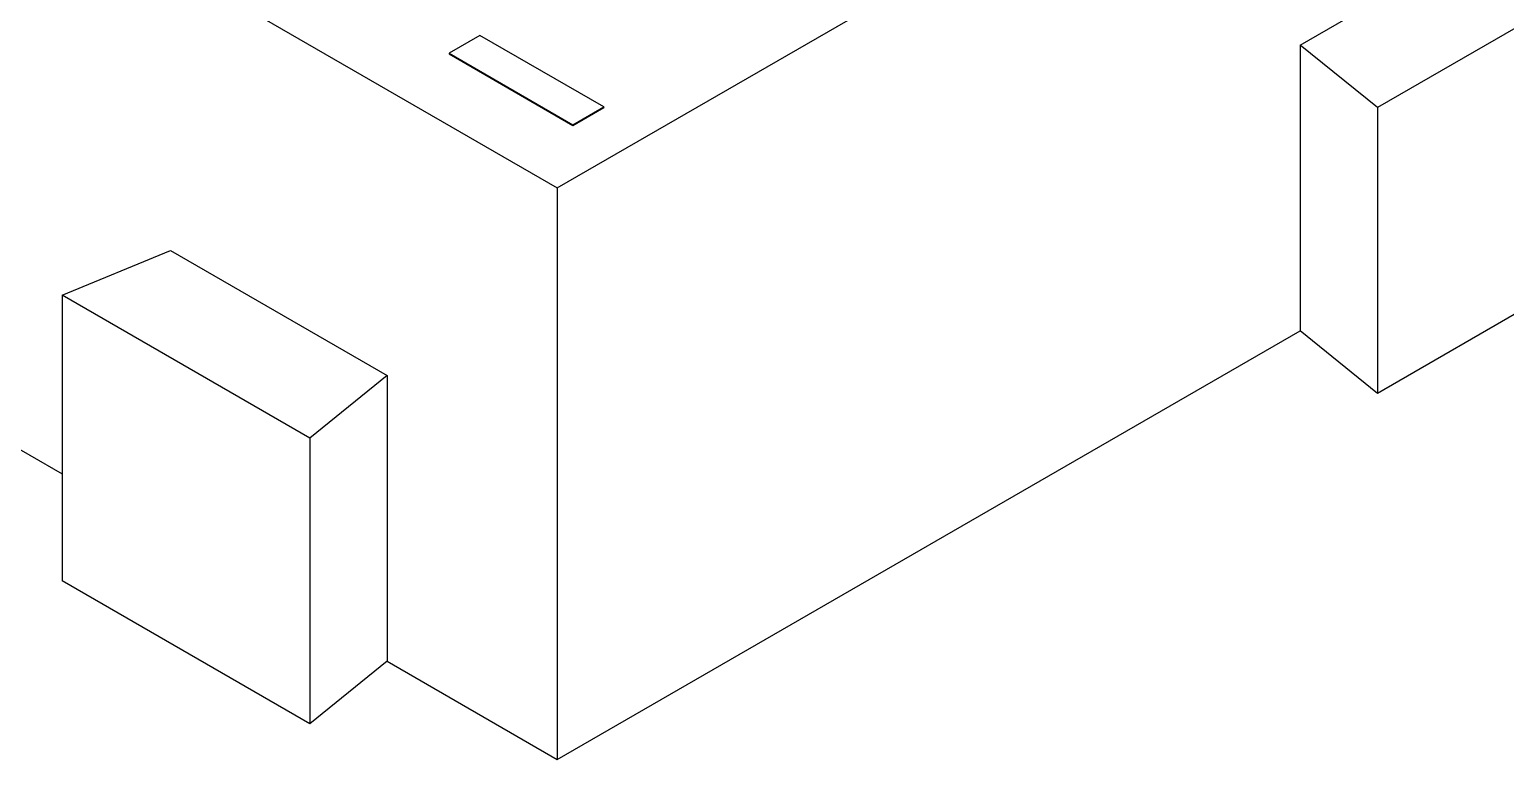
# Model space of a CAD drawing. Header units: millimetres. Extents: x 36 to 151, y 48 to 186.
# Drawn here: x 75.92 to 79.292, y 151.51 to 153.179 of the extents above; entities that cross this region are included whole.
import ezdxf

# ---------------------------------------------------------------- set-up
doc = ezdxf.new("R2010")
doc.units = ezdxf.units.MM

msp = doc.modelspace()

# ---------------------------------------------------------------- linework, layer by layer
at = {"color": 7, "linetype": 'Continuous', "lineweight": 25}
for p, q in [((77.1257, 152.8169), (88.7647, 159.536)), ((75.8529, 153.5517), (77.1257, 152.8169)), ((78.8227, 153.1434), (79.3177, 153.4291)), ((79.5652, 153.3271), (78.9995, 153.0005)), ((76.9489, 153.1655), (76.8782, 153.1247)), ((77.2317, 153.0022), (76.9489, 153.1655)), ((78.8227, 153.1434), (78.8227, 152.4901)), ((78.9995, 153.0005), (78.8227, 153.1434)), ((76.8782, 153.1247), (77.161, 152.9614)), ((76.8782, 153.1247), (76.8782, 153.1231)), ((76.8782, 153.1231), (77.161, 152.9598)), ((77.161, 152.9614), (77.2317, 153.0022)), ((77.161, 152.9598), (77.2317, 153.0006)), ((77.2317, 153.0022), (77.2317, 153.0006)), ((78.9995, 153.0005), (78.9995, 152.3473)), ((77.161, 152.9614), (77.161, 152.9598)), ((77.1257, 152.8169), (77.1257, 151.5105)), ((75.9943, 152.5719), (76.2418, 152.6739)), ((76.2418, 152.6739), (76.7368, 152.3882)), ((79.5652, 152.6738), (78.9995, 152.3473)), ((75.9943, 152.5719), (75.9943, 151.9187)), ((76.56, 152.2453), (75.9943, 152.5719)), ((77.1257, 151.5105), (78.8227, 152.4901)), ((78.9995, 152.3473), (78.8227, 152.4901)), ((76.7368, 152.3882), (76.56, 152.2453)), ((76.7368, 152.3882), (76.7368, 151.735)), ((75.843, 152.2509), (75.9943, 152.1636)), ((76.56, 152.2453), (76.56, 151.5921)), ((76.56, 151.5921), (75.9943, 151.9187)), ((76.7368, 151.735), (76.56, 151.5921)), ((76.7368, 151.735), (77.1257, 151.5105))]:
    msp.add_line(p, q, dxfattribs=at)

doc.saveas('drawing.dxf')
